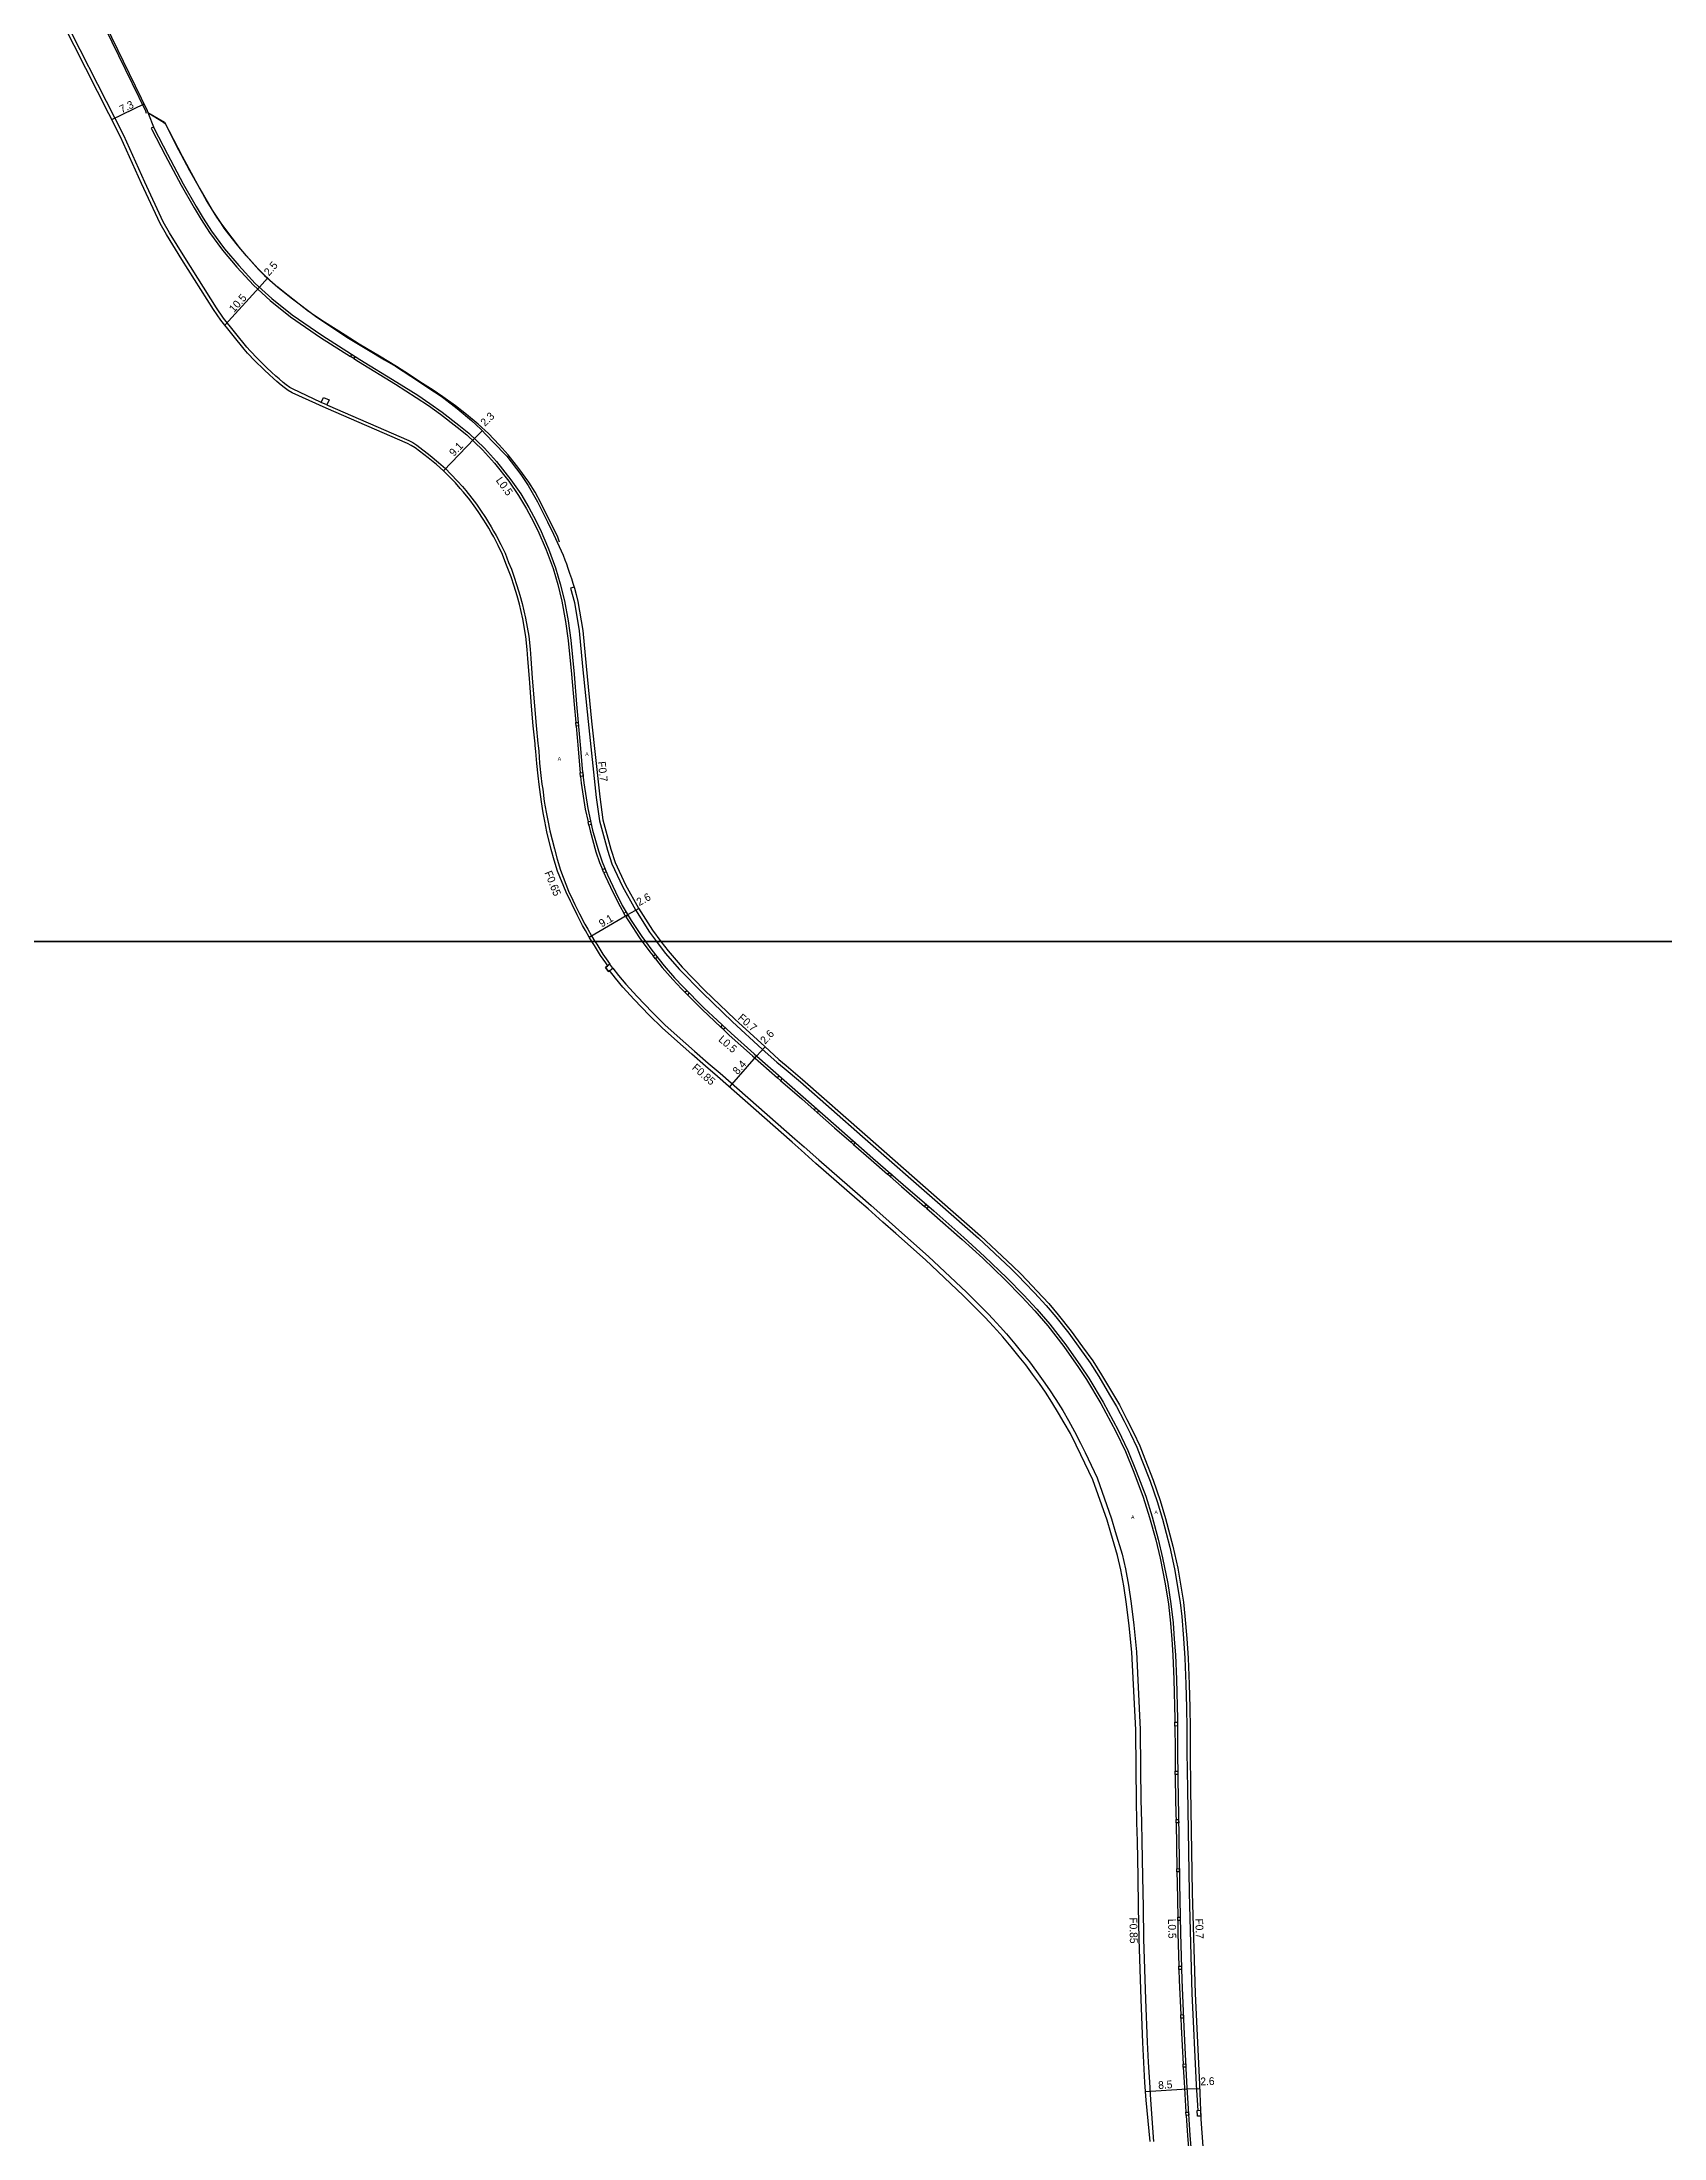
# Model space of a CAD drawing. Header units: metres. Extents: x -16000 to -12000, y -105000 to -102000.
# Drawn here: x -12664.8 to -12332.4, y -104645.2 to -104215.7 of the extents above; entities that cross this region are included whole.
import ezdxf

# ---------------------------------------------------------------- set-up
doc = ezdxf.new("R2010")
doc.units = ezdxf.units.M
doc.header["$LTSCALE"] = 2.5
for name, color, linetype in [('側溝・桝', 7, 'Continuous'), ('図郭', 7, 'Continuous'), ('幅員', 7, 'Continuous'), ('歩道・分離帯・安全施設', 7, 'Continuous'), ('舗装', 7, 'Continuous'), ('道路', 7, 'Continuous')]:
    doc.layers.add(name, color=color, linetype=linetype)
doc.styles.get("Standard").update_dxf_attribs({"font": ''})
doc.styles.add('YOKO_DECO', font='')
doc.styles.get('Standard').set_extended_font_data('@MS PGothic')
doc.styles.get('YOKO_DECO').set_extended_font_data('MS PGothic')

msp = doc.modelspace()

# ---------------------------------------------------------------- linework, layer by layer
at = {"layer": '側溝・桝'}
for points in [[(-12607.54, -104289.56), (-12613.47, -104286.8), (-12613.96, -104286.53), (-12614.74, -104285.98), (-12615.34, -104285.48), (-12616.18, -104284.76), (-12616.86, -104284.16), (-12617.77, -104283.34), (-12618.7, -104282.47), (-12619.38, -104281.81), (-12620.11, -104281.08), (-12621.05, -104280.13), (-12621.73, -104279.42), (-12622.13, -104278.99), (-12622.83, -104278.22), (-12627.55, -104272.31), (-12629.02, -104270.17), (-12635.54, -104259.89), (-12638.68, -104254.82), (-12639.92, -104252.56), (-12643.72, -104244.45), (-12648.03, -104234.85), (-12662.28, -104206.83)], [(-12641.91, -104233.19), (-12642.41, -104233.4), (-12642.29, -104233.67), (-12639.54, -104238.92), (-12636.28, -104245.03), (-12633.61, -104249.67), (-12632.99, -104250.69), (-12632.16, -104252.11), (-12630.44, -104254.77), (-12627.76, -104258.4), (-12624.84, -104261.87), (-12621.43, -104265.57), (-12618.02, -104268.68), (-12613.84, -104272.03), (-12607.71, -104276.24), (-12601.53, -104280.18)], [(-12600.91, -104280.58), (-12599.94, -104281.2), (-12592.33, -104285.84), (-12588.08, -104288.55), (-12585.61, -104290.22), (-12583.1, -104291.98), (-12579.67, -104294.61), (-12577.69, -104296.24), (-12574.5, -104299.29), (-12572.05, -104301.99), (-12569.14, -104305.73), (-12567.13, -104308.61), (-12565.47, -104311.36), (-12564.54, -104313.12), (-12563.16, -104315.8), (-12561.44, -104319.76), (-12560.06, -104323.6), (-12559.1, -104326.85), (-12558.24, -104330.32), (-12557.5, -104334.44), (-12556.93, -104338.34), (-12556.26, -104345.27), (-12555.74, -104351.44), (-12555.41, -104355.16)], [(-12606.43, -104290.07), (-12606.26, -104290.15), (-12589.62, -104297.4), (-12588.78, -104297.81), (-12587.98, -104298.33), (-12585.26, -104300.44), (-12583.56, -104301.87), (-12582.08, -104303.13), (-12580.98, -104304.25), (-12579.6, -104305.68), (-12578.63, -104306.81), (-12577.95, -104307.59), (-12576.67, -104309.18), (-12575.73, -104310.4), (-12574.9, -104311.63), (-12573.89, -104313.17), (-12573.28, -104314.14), (-12572.74, -104315.04), (-12572.23, -104315.92), (-12571.7, -104316.84), (-12570.78, -104318.66), (-12569.9, -104320.49), (-12569.16, -104322.36), (-12568.6, -104323.76), (-12568.1, -104325.14), (-12567.46, -104327.07), (-12566.86, -104329.04), (-12566.38, -104330.75), (-12565.68, -104333.79), (-12565.03, -104337.47), (-12564.77, -104340.13), (-12564.63, -104342.07), (-12564.33, -104346.09), (-12563.86, -104351.73), (-12563.52, -104355.79), (-12563.16, -104359.48), (-12563.11, -104359.84), (-12562.99, -104361.05), (-12562.81, -104363.47), (-12562.53, -104366.03), (-12562.32, -104367.78), (-12562.18, -104368.83), (-12561.85, -104371.35), (-12561.49, -104373.56), (-12561.15, -104375.23), (-12560.68, -104377.38), (-12559.77, -104381.04), (-12559.21, -104383.14), (-12558.51, -104385.41), (-12556.86, -104389.7), (-12555.99, -104391.56), (-12555.57, -104392.47), (-12554.66, -104394.35), (-12553.55, -104396.47), (-12552.96, -104397.52), (-12552.18, -104398.86), (-12551.47, -104400)], [(-12555.75, -104327.45), (-12556.45, -104327.64), (-12555.68, -104330.55), (-12554.7, -104336.4), (-12554, -104343.68), (-12552.87, -104354.95), (-12551.2, -104370.49), (-12550.55, -104375.29), (-12548.93, -104381.29), (-12548.02, -104384.08), (-12545.85, -104388.78), (-12543.17, -104393.55), (-12540.27, -104398.14), (-12538.87, -104400)], [(-12555.35, -104355.92), (-12554.93, -104360.55), (-12554.59, -104364.73), (-12554.5, -104365.47)], [(-12554.42, -104366.22), (-12554.26, -104367.57), (-12553.44, -104372.88), (-12552.88, -104375.51)], [(-12552.73, -104376.17), (-12552.48, -104377.33), (-12551.26, -104381.64), (-12550.51, -104383.86), (-12549.94, -104385.26)], [(-12549.66, -104385.95), (-12549.4, -104386.6), (-12547.76, -104390.08), (-12546.32, -104392.89), (-12545.54, -104394.2)], [(-12545.11, -104394.94), (-12544.49, -104396), (-12542.32, -104399.27), (-12541.79, -104400)], [(-12551.47, -104400), (-12551.1, -104400.59), (-12549.86, -104402.63), (-12548.84, -104404.09), (-12548.4, -104404.66)], [(-12541.79, -104400), (-12540.2, -104402.15), (-12539.54, -104402.99)], [(-12538.87, -104400), (-12537.06, -104402.41), (-12534.13, -104405.75), (-12529.46, -104410.58), (-12523.28, -104416.5), (-12517.18, -104422.07), (-12514.22, -104424.73), (-12512.7, -104425.97), (-12509.37, -104428.81), (-12496.62, -104439.97), (-12480.75, -104453.94), (-12472.9, -104460.83), (-12466.26, -104467.04), (-12464.75, -104468.53), (-12463.35, -104469.95), (-12461.43, -104472.04), (-12458.98, -104474.63), (-12457.03, -104476.93), (-12454.38, -104480.25), (-12452.09, -104483.45), (-12450.02, -104486.34), (-12448.25, -104489.16), (-12446, -104492.94), (-12444.59, -104495.31), (-12443.05, -104498.29), (-12441.74, -104500.9), (-12440.45, -104503.66), (-12439.4, -104506.3), (-12437.73, -104510.64), (-12436.29, -104514.76), (-12435.17, -104518.42), (-12433.67, -104524.11), (-12432.68, -104528.58), (-12431.54, -104535.46), (-12431.23, -104538.36), (-12430.85, -104542.87), (-12430.57, -104546.9), (-12430.36, -104552.21), (-12430.24, -104556.98), (-12430.16, -104561.2), (-12430.17, -104566.1), (-12430.08, -104573.74), (-12429.74, -104594.97), (-12429.16, -104615.62), (-12428.28, -104634.28), (-12427.96, -104639.54)], [(-12547.79, -104405.48), (-12546.61, -104406.99), (-12545.13, -104408.8), (-12542.84, -104411.3), (-12539.76, -104414.54), (-12537.14, -104417.07), (-12534.62, -104419.37), (-12531.06, -104422.49), (-12528.24, -104424.94), (-12525.8, -104427.03), (-12510.49, -104440.49), (-12508.61, -104442.1), (-12505.56, -104444.76), (-12497.13, -104452.17), (-12494.87, -104454.09), (-12491.85, -104456.79), (-12489.19, -104459.17), (-12483.1, -104464.55), (-12475.36, -104471.85), (-12472.66, -104474.52), (-12470.89, -104476.32), (-12469.91, -104477.36), (-12468.43, -104479), (-12467.13, -104480.42), (-12465.43, -104482.47), (-12463.77, -104484.52), (-12462.41, -104486.18), (-12461, -104488.11), (-12459.6, -104490.06), (-12458.36, -104491.86), (-12457.03, -104493.89), (-12455.62, -104496.15), (-12454.44, -104498.16), (-12453.19, -104500.41), (-12451.97, -104502.82), (-12451.01, -104504.76), (-12448.55, -104509.93), (-12445.6, -104518.33), (-12444.86, -104520.92), (-12443.42, -104525.58), (-12442.74, -104528.6), (-12442.12, -104531.9), (-12441.6, -104535.68), (-12441.05, -104540.12), (-12440.52, -104545.57), (-12439.72, -104561.51), (-12439.66, -104569.65), (-12439.59, -104575.87), (-12439.51, -104580.53), (-12439.38, -104584.36), (-12439.26, -104591.7), (-12439.16, -104597.87), (-12439.06, -104604.38), (-12438.66, -104616.79), (-12438.29, -104625.59), (-12438.11, -104629.66), (-12437.87, -104633.77), (-12437.63, -104637.38), (-12437.02, -104645.88)], [(-12539.07, -104403.58), (-12537.68, -104405.33), (-12535.53, -104407.79), (-12533.74, -104409.71), (-12533.05, -104410.41)], [(-12532.51, -104410.95), (-12529.51, -104413.96), (-12525.7, -104417.56)], [(-12525.16, -104418.07), (-12523.94, -104419.22), (-12519.21, -104423.45), (-12514.03, -104427.97)], [(-12513.45, -104428.48), (-12509.11, -104432.27), (-12506.52, -104434.55)], [(-12505.95, -104435.06), (-12502.41, -104438.18), (-12498.99, -104441.17)], [(-12498.48, -104441.62), (-12494.85, -104444.79), (-12491.49, -104447.72)], [(-12490.97, -104448.18), (-12488.63, -104450.22), (-12483.91, -104454.32)], [(-12483.43, -104454.74), (-12482.41, -104455.63), (-12476.23, -104461.08), (-12472, -104464.94), (-12467.46, -104469.3), (-12464, -104472.87), (-12461.31, -104475.73), (-12458.66, -104478.79), (-12455.38, -104483), (-12452.38, -104487.3), (-12450.73, -104489.76), (-12447.81, -104494.67), (-12444.72, -104500.43), (-12442.73, -104504.54), (-12441.03, -104508.75), (-12439.12, -104513.87), (-12437.81, -104518.04), (-12436.54, -104522.63), (-12435.67, -104526.41), (-12434.61, -104531.66), (-12433.97, -104535.78), (-12433.54, -104539.69), (-12433.28, -104543.05), (-12433.06, -104546.23), (-12432.84, -104551.24), (-12432.65, -104559.3), (-12432.64, -104559.97)], [(-12432.64, -104560.78), (-12432.61, -104565.56), (-12432.57, -104570.05)], [(-12432.56, -104570.69), (-12432.55, -104571.76), (-12432.41, -104579.03), (-12432.4, -104579.94)], [(-12432.39, -104580.65), (-12432.23, -104590.01)], [(-12432.22, -104590.67), (-12432.18, -104592.94), (-12432.06, -104599.94)], [(-12432.04, -104600.66), (-12432, -104603.25), (-12431.82, -104609.97)], [(-12431.8, -104610.68), (-12431.74, -104612.84), (-12431.45, -104619.94)], [(-12431.42, -104620.65), (-12431.35, -104622.41), (-12430.95, -104630.05)], [(-12430.91, -104630.68), (-12430.75, -104633.73), (-12430.37, -104639.92)], [(-12430.32, -104640.58), (-12430.07, -104644.7), (-12429.66, -104649.73)]]:
    msp.add_lwpolyline(points, dxfattribs=at)
for points in [[(-12600.62, -104280.14), (-12600.91, -104280.58), (-12601.53, -104280.18), (-12601.25, -104279.74)], [(-12607.54, -104289.56), (-12607.07, -104288.53), (-12605.95, -104289.05), (-12606.43, -104290.07)], [(-12554.82, -104355.87), (-12555.35, -104355.92), (-12555.41, -104355.16), (-12554.89, -104355.12)], [(-12553.9, -104366.16), (-12554.42, -104366.22), (-12554.5, -104365.47), (-12553.98, -104365.41)], [(-12552.22, -104376.06), (-12552.73, -104376.17), (-12552.88, -104375.51), (-12552.36, -104375.4)], [(-12549.18, -104385.76), (-12549.66, -104385.95), (-12549.94, -104385.26), (-12549.46, -104385.07)], [(-12544.66, -104394.67), (-12545.11, -104394.94), (-12545.54, -104394.2), (-12545.09, -104393.93)], [(-12548.68, -104406.15), (-12547.79, -104405.48), (-12548.4, -104404.66), (-12549.29, -104405.34)], [(-12538.66, -104403.25), (-12539.07, -104403.58), (-12539.54, -104402.99), (-12539.13, -104402.67)], [(-12532.14, -104410.58), (-12532.51, -104410.95), (-12533.05, -104410.41), (-12532.67, -104410.04)], [(-12524.8, -104417.69), (-12525.16, -104418.07), (-12525.7, -104417.56), (-12525.34, -104417.18)], [(-12513.11, -104428.08), (-12513.45, -104428.48), (-12514.03, -104427.97), (-12513.69, -104427.58)], [(-12505.6, -104434.66), (-12505.95, -104435.06), (-12506.52, -104434.55), (-12506.18, -104434.16)], [(-12498.14, -104441.22), (-12498.48, -104441.62), (-12498.99, -104441.17), (-12498.64, -104440.78)], [(-12490.62, -104447.78), (-12490.97, -104448.18), (-12491.49, -104447.72), (-12491.14, -104447.33)], [(-12483.09, -104454.34), (-12483.43, -104454.74), (-12483.91, -104454.32), (-12483.57, -104453.92)], [(-12432.11, -104560.77), (-12432.64, -104560.78), (-12432.64, -104559.97), (-12432.12, -104559.97)], [(-12432.04, -104570.69), (-12432.56, -104570.69), (-12432.57, -104570.05), (-12432.04, -104570.04)], [(-12431.86, -104580.64), (-12432.39, -104580.65), (-12432.4, -104579.94), (-12431.87, -104579.93)], [(-12431.7, -104590.66), (-12432.22, -104590.67), (-12432.23, -104590.01), (-12431.71, -104590)], [(-12431.52, -104600.65), (-12432.04, -104600.66), (-12432.06, -104599.94), (-12431.53, -104599.94)], [(-12431.28, -104610.67), (-12431.8, -104610.68), (-12431.82, -104609.97), (-12431.3, -104609.96)], [(-12430.9, -104620.62), (-12431.42, -104620.65), (-12431.45, -104619.94), (-12430.93, -104619.92)], [(-12430.39, -104630.66), (-12430.91, -104630.68), (-12430.95, -104630.05), (-12430.42, -104630.02)], [(-12429.8, -104640.55), (-12430.32, -104640.58), (-12430.37, -104639.92), (-12429.84, -104639.89)], [(-12427.34, -104640.71), (-12428.02, -104640.74), (-12428.07, -104639.54), (-12427.39, -104639.51)]]:
    msp.add_lwpolyline(points, close=True, dxfattribs=at)
at = {"layer": '図郭'}
for points in [[(-12800, -103800), (-12000, -103800), (-12000, -104400), (-12800, -104400)], [(-12800, -104400), (-12000, -104400), (-12000, -105000), (-12800, -105000)]]:
    msp.add_lwpolyline(points, close=True, dxfattribs=at)
at = {"layer": '幅員'}
for points in [[(-12650.46, -104231.62), (-12643.86, -104228.41)], [(-12627.29, -104273.77), (-12620.21, -104265.98)], [(-12620.21, -104265.98), (-12618.55, -104264.1)], [(-12582.48, -104303.56), (-12576.17, -104296.97)], [(-12576.17, -104296.97), (-12574.55, -104295.39)], [(-12552.64, -104399.14), (-12544.76, -104394.51)], [(-12544.76, -104394.51), (-12542.51, -104393.25)], [(-12518.36, -104423.5), (-12516.61, -104421.61)], [(-12523.91, -104429.86), (-12518.36, -104423.5)], [(-12438.65, -104635.68), (-12430.14, -104635.15)], [(-12430.14, -104635.15), (-12427.58, -104635.04)]]:
    msp.add_lwpolyline(points, dxfattribs=at)
at = {"layer": '歩道・分離帯・安全施設'}
for points in [[(-12643.35, -104230.34), (-12643.53, -104229.88), (-12654.54, -104207.23)], [(-12643.06, -104230.15), (-12641.82, -104233.44), (-12639.08, -104238.67), (-12635.82, -104244.77), (-12633.16, -104249.41), (-12632.54, -104250.43), (-12631.72, -104251.84), (-12630.01, -104254.48), (-12627.35, -104258.08), (-12624.45, -104261.52), (-12621.07, -104265.2), (-12617.68, -104268.28), (-12613.53, -104271.61), (-12607.42, -104275.81), (-12599.66, -104280.75), (-12592.06, -104285.4), (-12587.79, -104288.11), (-12585.32, -104289.79), (-12582.79, -104291.55), (-12579.34, -104294.2), (-12577.34, -104295.85), (-12574.13, -104298.92), (-12571.65, -104301.65), (-12568.72, -104305.42), (-12566.69, -104308.33), (-12565.01, -104311.1), (-12564.08, -104312.88), (-12562.68, -104315.57), (-12560.96, -104319.57), (-12559.56, -104323.43), (-12558.59, -104326.71), (-12557.73, -104330.21), (-12556.98, -104334.35), (-12556.41, -104338.27), (-12555.74, -104345.22), (-12555.22, -104351.4), (-12554.41, -104360.5), (-12554.07, -104364.68), (-12553.74, -104367.5), (-12552.93, -104372.78), (-12551.98, -104377.21), (-12550.76, -104381.48), (-12550.02, -104383.68), (-12548.92, -104386.39), (-12547.29, -104389.85), (-12545.86, -104392.63), (-12544.04, -104395.72), (-12541.89, -104398.97), (-12541.14, -104400)], [(-12643.06, -104230.15), (-12641.82, -104233.44), (-12639.08, -104238.67), (-12635.82, -104244.77), (-12633.16, -104249.41), (-12632.54, -104250.43), (-12631.72, -104251.84), (-12630.01, -104254.48), (-12627.35, -104258.08), (-12624.45, -104261.52), (-12621.07, -104265.2), (-12617.68, -104268.28), (-12613.53, -104271.61), (-12607.42, -104275.81), (-12599.66, -104280.75), (-12592.06, -104285.4), (-12587.79, -104288.11), (-12585.32, -104289.79), (-12582.79, -104291.55), (-12579.34, -104294.2), (-12577.34, -104295.85), (-12574.13, -104298.92), (-12571.65, -104301.65), (-12568.72, -104305.42), (-12566.69, -104308.33), (-12565.01, -104311.1), (-12564.08, -104312.88), (-12562.68, -104315.57), (-12560.96, -104319.57), (-12559.56, -104323.43), (-12558.59, -104326.71), (-12557.73, -104330.21), (-12556.98, -104334.35), (-12556.41, -104338.27), (-12555.74, -104345.22), (-12555.22, -104351.4), (-12554.41, -104360.5), (-12554.07, -104364.68), (-12553.74, -104367.5), (-12552.93, -104372.78), (-12551.98, -104377.21), (-12550.76, -104381.48), (-12550.02, -104383.68), (-12548.92, -104386.39), (-12547.29, -104389.85), (-12545.86, -104392.63), (-12544.04, -104395.72), (-12541.89, -104398.97), (-12541.14, -104400)], [(-12558.7, -104318.17), (-12559.17, -104316.94), (-12560.55, -104314.16), (-12562.54, -104310.13), (-12563.74, -104307.95), (-12565.03, -104305.9), (-12567.05, -104303.12), (-12569.25, -104300.33), (-12571.12, -104298.25), (-12573.31, -104295.91), (-12575.42, -104294.03), (-12577.79, -104292.01), (-12580.05, -104290.29), (-12582.61, -104288.43), (-12584.64, -104287.08), (-12586.81, -104285.66), (-12589.45, -104283.93), (-12592.12, -104282.24), (-12595.62, -104280.1), (-12599.8, -104277.6), (-12602.62, -104275.79), (-12606.9, -104273.09), (-12610.14, -104270.91), (-12614.32, -104267.66), (-12616.67, -104265.79), (-12618.19, -104264.44), (-12619.42, -104263.27), (-12620.57, -104262.1), (-12621.73, -104260.81), (-12622.85, -104259.54), (-12624.72, -104257.37), (-12626.52, -104255.06), (-12627.42, -104253.83), (-12628.15, -104252.77), (-12628.93, -104251.58), (-12630.03, -104249.82), (-12631.05, -104248.16), (-12632.52, -104245.63), (-12634.48, -104242.09), (-12636.24, -104238.77), (-12637.18, -104237), (-12639.39, -104232.62), (-12639.87, -104232.18), (-12642.87, -104230.37)], [(-12541.14, -104400), (-12539.79, -104401.83), (-12537.28, -104404.99), (-12535.14, -104407.44), (-12533.37, -104409.35), (-12529.14, -104413.59), (-12523.59, -104418.83), (-12518.86, -104423.06), (-12508.77, -104431.87), (-12502.06, -104437.79), (-12494.5, -104444.4), (-12488.28, -104449.82), (-12482.06, -104455.24), (-12475.88, -104460.69), (-12471.64, -104464.56), (-12467.1, -104468.93), (-12463.62, -104472.51), (-12460.93, -104475.38), (-12458.26, -104478.45), (-12454.96, -104482.69), (-12451.95, -104487), (-12450.29, -104489.48), (-12447.35, -104494.42), (-12444.25, -104500.19), (-12442.26, -104504.32), (-12440.54, -104508.56), (-12438.62, -104513.7), (-12437.31, -104517.89), (-12436.04, -104522.5), (-12435.16, -104526.3), (-12434.1, -104531.57), (-12433.45, -104535.71), (-12433.02, -104539.64), (-12432.76, -104543.01), (-12432.54, -104546.2), (-12432.31, -104551.22), (-12432.12, -104559.29), (-12432.09, -104565.55), (-12432.02, -104571.76), (-12431.89, -104579.02), (-12431.66, -104592.93), (-12431.47, -104603.24), (-12431.22, -104612.82), (-12430.83, -104622.39), (-12430.23, -104633.7), (-12429.55, -104644.66), (-12428.7, -104655.17)], [(-12541.14, -104400), (-12539.79, -104401.83), (-12537.28, -104404.99), (-12535.14, -104407.44), (-12533.37, -104409.35), (-12529.14, -104413.59), (-12523.59, -104418.83), (-12518.86, -104423.06), (-12508.77, -104431.87), (-12502.06, -104437.79), (-12494.5, -104444.4), (-12488.28, -104449.82), (-12482.06, -104455.24), (-12475.88, -104460.69), (-12471.64, -104464.56), (-12467.1, -104468.93), (-12463.62, -104472.51), (-12460.93, -104475.38), (-12458.26, -104478.45), (-12454.96, -104482.69), (-12451.95, -104487), (-12450.29, -104489.48), (-12447.35, -104494.42), (-12444.25, -104500.19), (-12442.26, -104504.32), (-12440.54, -104508.56), (-12438.62, -104513.7), (-12437.31, -104517.89), (-12436.04, -104522.5), (-12435.16, -104526.3), (-12434.1, -104531.57), (-12433.45, -104535.71), (-12433.02, -104539.64), (-12432.76, -104543.01), (-12432.54, -104546.2), (-12432.31, -104551.22), (-12432.12, -104559.29), (-12432.09, -104565.55), (-12432.02, -104571.76), (-12431.89, -104579.02), (-12431.66, -104592.93), (-12431.47, -104603.24), (-12431.22, -104612.82), (-12430.83, -104622.39), (-12430.23, -104633.7), (-12429.55, -104644.66), (-12428.7, -104655.17)]]:
    msp.add_lwpolyline(points, dxfattribs=at)
at = {"layer": '道路'}
for points in [[(-12552.1, -104400), (-12552.64, -104399.14), (-12553.42, -104397.78), (-12554.02, -104396.73), (-12555.14, -104394.59), (-12556.17, -104392.45), (-12556.49, -104391.79), (-12557.39, -104389.93), (-12559.14, -104385.6), (-12559.85, -104383.33), (-12560.42, -104381.2), (-12561.33, -104377.54), (-12561.72, -104375.35), (-12562.07, -104373.66), (-12562.43, -104371.44), (-12562.76, -104368.91), (-12562.9, -104367.86), (-12563.11, -104366.1), (-12563.4, -104363.53), (-12563.58, -104361.09), (-12563.69, -104359.86), (-12563.73, -104359.54), (-12564.1, -104355.84), (-12564.44, -104351.78), (-12564.91, -104346.13), (-12565.21, -104342.11), (-12565.35, -104340.18), (-12565.61, -104337.55), (-12566.25, -104333.9), (-12566.94, -104330.9), (-12567.42, -104329.2), (-12568.01, -104327.24), (-12568.65, -104325.33), (-12569.15, -104323.97), (-12569.7, -104322.57), (-12570.43, -104320.72), (-12571.3, -104318.91), (-12572.21, -104317.12), (-12572.73, -104316.21), (-12573.24, -104315.34), (-12573.77, -104314.45), (-12574.38, -104313.48), (-12575.38, -104311.95), (-12576.2, -104310.74), (-12577.13, -104309.54), (-12578.4, -104307.96), (-12579.07, -104307.19), (-12580.03, -104306.07), (-12581.39, -104304.65), (-12582.48, -104303.56), (-12583.94, -104302.32), (-12585.62, -104300.9), (-12588.34, -104298.86), (-12589.1, -104298.37), (-12589.88, -104297.98), (-12606.54, -104290.76), (-12613.54, -104287.57), (-12614.33, -104287.13), (-12615.17, -104286.54), (-12615.8, -104286.02), (-12616.64, -104285.3), (-12617.33, -104284.69), (-12618.25, -104283.86), (-12619.18, -104282.98), (-12619.87, -104282.31), (-12620.61, -104281.58), (-12621.55, -104280.63), (-12622.24, -104279.9), (-12622.65, -104279.47), (-12623.36, -104278.68), (-12628.11, -104272.74), (-12629.61, -104270.56), (-12636.14, -104260.27), (-12639.29, -104255.18), (-12640.55, -104252.88), (-12644.36, -104244.74), (-12648.67, -104235.15), (-12662.91, -104207.16)], [(-12654.23, -104207.09), (-12643.22, -104229.74), (-12643.06, -104230.15), (-12639.68, -104232.12), (-12636.02, -104239.14), (-12632.42, -104245.79), (-12629.88, -104250.15), (-12627.98, -104253.05), (-12625.9, -104255.86), (-12624.14, -104258.07), (-12620.33, -104262.38), (-12619.16, -104263.57), (-12616.46, -104265.95), (-12613.73, -104268.13), (-12608.46, -104272.13), (-12601.97, -104276.37), (-12597.87, -104278.85), (-12594.56, -104280.83), (-12592.33, -104282.17), (-12589.23, -104284.18), (-12585.54, -104286.62), (-12582.97, -104288.27), (-12582.45, -104288.68)], [(-12582.45, -104288.68), (-12579.69, -104290.83), (-12576.75, -104293.26), (-12574.88, -104295.04), (-12572.36, -104297.63), (-12569.51, -104300.61), (-12566.63, -104304.37), (-12565.13, -104306.61), (-12563.21, -104309.94), (-12561.17, -104314.05), (-12559.96, -104316.56), (-12558.77, -104319.07), (-12558.37, -104320), (-12558.01, -104320.89), (-12557.65, -104321.8), (-12557.33, -104322.64), (-12557.02, -104323.5), (-12556.66, -104324.55), (-12556.3, -104325.64), (-12556, -104326.6), (-12555.69, -104327.63), (-12555.33, -104328.96), (-12554.97, -104330.35), (-12553.97, -104336.3), (-12553.27, -104343.61), (-12552.15, -104354.87), (-12550.48, -104370.4), (-12549.85, -104375.1), (-12548.23, -104381.08), (-12547.34, -104383.81), (-12545.2, -104388.45), (-12542.55, -104393.18), (-12539.67, -104397.73), (-12537.96, -104400)], [(-12509.24, -104442.81), (-12511.09, -104441.17), (-12526.36, -104427.7), (-12528.81, -104425.59), (-12531.62, -104423.13), (-12535.19, -104420), (-12537.72, -104417.7), (-12540.37, -104415.14), (-12543.46, -104411.88), (-12545.78, -104409.36), (-12547.28, -104407.53), (-12548.47, -104405.99), (-12548.68, -104406.15), (-12549.29, -104405.34), (-12548.83, -104404.99), (-12549.27, -104404.4), (-12550.31, -104402.92), (-12551.56, -104400.87), (-12552.1, -104400)], [(-12537.96, -104400), (-12536.49, -104401.95), (-12533.6, -104405.26), (-12528.95, -104410.06), (-12522.79, -104415.97), (-12516.69, -104421.54), (-12513.8, -104424.22), (-12512.28, -104425.46), (-12508.94, -104428.31), (-12496.18, -104439.48), (-12480.31, -104453.44), (-12472.45, -104460.34), (-12465.81, -104466.57), (-12464.29, -104468.06), (-12462.88, -104469.5), (-12460.95, -104471.59), (-12458.49, -104474.19), (-12456.52, -104476.51), (-12453.86, -104479.85), (-12451.55, -104483.07), (-12449.47, -104485.97), (-12447.69, -104488.81), (-12445.43, -104492.61), (-12444.01, -104494.99), (-12442.46, -104497.99), (-12441.14, -104500.61), (-12439.84, -104503.4), (-12438.78, -104506.06), (-12437.11, -104510.41), (-12435.66, -104514.56), (-12434.54, -104518.24), (-12433.03, -104523.95), (-12432.03, -104528.45), (-12430.88, -104535.37), (-12430.58, -104538.3), (-12430.19, -104542.82), (-12429.91, -104546.86), (-12429.7, -104552.19), (-12429.58, -104556.96), (-12429.49, -104561.2), (-12429.51, -104566.09), (-12429.42, -104573.73), (-12429.08, -104594.96), (-12428.5, -104615.6), (-12427.62, -104634.25), (-12427.31, -104641.32), (-12426.02, -104659.1)], [(-12449.45, -104510.31), (-12451.89, -104505.19), (-12452.84, -104503.26), (-12454.05, -104500.86), (-12455.29, -104498.64), (-12456.45, -104496.65), (-12457.85, -104494.41), (-12459.16, -104492.4), (-12460.39, -104490.62), (-12461.79, -104488.68), (-12463.18, -104486.77), (-12464.52, -104485.13), (-12466.18, -104483.08), (-12467.86, -104481.06), (-12469.15, -104479.65), (-12470.63, -104478.01), (-12471.59, -104476.99), (-12473.34, -104475.21), (-12476.03, -104472.55), (-12483.76, -104465.26), (-12489.84, -104459.89), (-12492.5, -104457.52), (-12495.51, -104454.82), (-12497.76, -104452.91), (-12506.2, -104445.49), (-12509.24, -104442.81)], [(-12437.71, -104645.94), (-12438.53, -104637.46), (-12438.77, -104633.82), (-12439.01, -104629.71), (-12439.2, -104625.62), (-12439.57, -104616.84), (-12439.97, -104604.42), (-12440.06, -104597.89), (-12440.16, -104591.71), (-12440.28, -104584.38), (-12440.42, -104580.55), (-12440.49, -104575.88), (-12440.56, -104569.66), (-12440.62, -104561.53), (-12441.49, -104545.65), (-12442.02, -104540.23), (-12442.57, -104535.81), (-12443.08, -104532.05), (-12443.69, -104528.8), (-12444.36, -104525.83), (-12445.79, -104521.19), (-12446.53, -104518.63), (-12449.45, -104510.31)]]:
    msp.add_lwpolyline(points, dxfattribs=at)

# ---------------------------------------------------------------- texts
at = {"layer": '側溝・桝'}
for s, rotation, p in [('L0.5', 306, (-12571.86, -104305.56)), ('F0.7', 276, (-12550.88, -104363.2)), ('F0.65', 292, (-12561.84, -104385.92)), ('F0.7', 319, (-12522.31, -104415.88)), ('L0.5', 319, (-12526.3, -104420.3)), ('F0.85', 319, (-12531.72, -104426.1)), ('F0.85', 271, (-12441.94, -104600.01)), ('L0.5', 271, (-12434.03, -104600.28)), ('F0.7', 272, (-12428.47, -104600.24))]:
    msp.add_text(s, height=1.6, rotation=rotation, dxfattribs=at).set_placement(p)
at = {"layer": '幅員'}
for s, rotation, p in [('7.3', 26, (-12648.42, -104230.35)), ('2.5', 49, (-12618.25, -104263.75)), ('10.5', 48, (-12625.44, -104271.26)), ('2.3', 44, (-12574, -104294.58)), ('9.1', 46, (-12580.37, -104300.73)), ('2.6', 29, (-12542.39, -104392.79)), ('9.1', 30, (-12550.07, -104397.18)), ('2.6', 47, (-12516.6, -104421.17)), ('8.4', 49, (-12522.22, -104427.43)), ('2.6', 2, (-12427.39, -104634.42)), ('8.5', 4, (-12436, -104635.18))]:
    msp.add_text(s, height=1.6, rotation=rotation, dxfattribs=at).set_placement(p)
at = {"layer": '舗装', "style": 'YOKO_DECO'}
for p in [(-12559.09, -104362.95, 99.78), (-12553.46, -104361.99, 99.99), (-12436.82, -104517.34, 94.79), (-12441.62, -104518.35, 94.42)]:
    msp.add_text('A', height=0.75, dxfattribs=at).set_placement(p)

doc.saveas('drawing.dxf')
